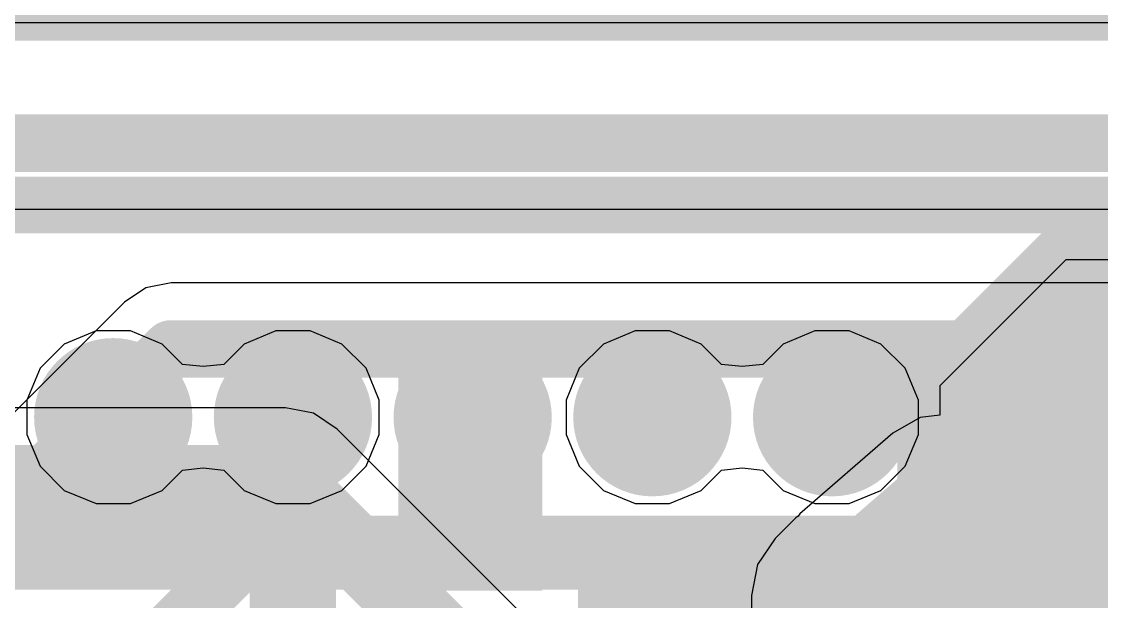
# Model space of a CAD drawing. Header units: inches. Extents: x -22 to 5433, y -13 to 5447.
# Drawn here: x 19.114 to 22.93, y 3.286 to 5.334 of the extents above; entities that cross this region are included whole.
import ezdxf

# ---------------------------------------------------------------- set-up
doc = ezdxf.new("R2010")
doc.units = ezdxf.units.IN
for name, color, linetype in [('Bottom Layer', 5, 'Continuous'), ('Bottom Overlay', 54, 'Continuous'), ('Bottom Paste', 16, 'Continuous'), ('Bottom Solder', 6, 'Continuous'), ('Ground', 16, 'Continuous'), ('Top Layer', 1, 'Continuous'), ('Top Overlay', 2, 'Continuous'), ('Top Paste', 8, 'Continuous'), ('Top Solder', 216, 'Continuous')]:
    doc.layers.add(name, color=color, linetype=linetype)

msp = doc.modelspace()

# ---------------------------------------------------------------- hatches: boundary and pattern name
at = {"layer": 'Bottom Layer'}
msp.add_hatch(color=5, dxfattribs=at).paths.add_polyline_path([(23.6291, 4.3654), (22.8671, 4.3654), (22.4861, 3.9844), (22.4861, 3.2224), (22.8671, 2.8414), (23.6291, 2.8414), (24.0101, 3.2224), (24.0101, 3.9844)])
at = {"layer": 'Bottom Paste'}
msp.add_hatch(color=16, dxfattribs=at).paths.add_polyline_path([(23.6291, 4.3654), (22.8671, 4.3654), (22.4861, 3.9844), (22.4861, 3.2224), (22.8671, 2.8414), (23.6291, 2.8414), (24.0101, 3.2224), (24.0101, 3.9844)])
at = {"layer": 'Bottom Solder'}
msp.add_hatch(color=6, dxfattribs=at).paths.add_polyline_path([(23.6799, 4.467), (22.8163, 4.467), (22.3845, 4.0352), (22.3845, 3.1716), (22.8163, 2.7398), (23.6799, 2.7398), (24.1117, 3.1716), (24.1117, 4.0352)])
at = {"layer": 'Top Layer'}
for points in [[(20.4459, 3.3245), (20.9539, 3.3245), (20.9539, 4.1373), (20.4459, 4.1373)], [(22.3509, 3.3096), (23.4685, 3.3096), (23.4685, 4.1373), (22.3509, 4.1373)], [(16.0009, 3.3274), (21.469, 3.3274), (21.469, 3.589), (16.0009, 3.589)], [(21.0809, 2.7762), (22.9097, 2.7762), (22.9097, 3.589), (21.0809, 3.589)]]:
    msp.add_hatch(color=1, dxfattribs=at).paths.add_polyline_path(points)
h = msp.add_hatch(color=1, dxfattribs=at)
edge = h.paths.add_edge_path()
edge.add_arc((19.4381, 3.9367), 0.178, 0, 360)
h = msp.add_hatch(color=1, dxfattribs=at)
edge = h.paths.add_edge_path()
edge.add_arc((20.0731, 3.9367), 0.178, 0, 360)
h = msp.add_hatch(color=1, dxfattribs=at)
edge = h.paths.add_edge_path()
edge.add_arc((20.7081, 3.9367), 0.178, 0, 360)
h = msp.add_hatch(color=1, dxfattribs=at)
edge = h.paths.add_edge_path()
edge.add_arc((21.3431, 3.9367), 0.178, 0, 360)
h = msp.add_hatch(color=1, dxfattribs=at)
edge = h.paths.add_edge_path()
edge.add_arc((21.9781, 3.9367), 0.178, 0, 360)
h = msp.add_hatch(color=1, dxfattribs=at)
edge = h.paths.add_edge_path()
edge.add_arc((22.6131, 3.9367), 0.178, 0, 360)
at = {"layer": 'Top Paste'}
h = msp.add_hatch(color=8, dxfattribs=at)
edge = h.paths.add_edge_path()
edge.add_arc((19.4381, 3.9367), 0.178, 0, 360)
h = msp.add_hatch(color=8, dxfattribs=at)
edge = h.paths.add_edge_path()
edge.add_arc((20.0731, 3.9367), 0.178, 0, 360)
h = msp.add_hatch(color=8, dxfattribs=at)
edge = h.paths.add_edge_path()
edge.add_arc((20.7081, 3.9367), 0.178, 0, 360)
h = msp.add_hatch(color=8, dxfattribs=at)
edge = h.paths.add_edge_path()
edge.add_arc((21.3431, 3.9367), 0.178, 0, 360)
h = msp.add_hatch(color=8, dxfattribs=at)
edge = h.paths.add_edge_path()
edge.add_arc((21.9781, 3.9367), 0.178, 0, 360)
h = msp.add_hatch(color=8, dxfattribs=at)
edge = h.paths.add_edge_path()
edge.add_arc((22.6131, 3.9367), 0.178, 0, 360)
at = {"layer": 'Top Solder'}
h = msp.add_hatch(color=216, dxfattribs=at)
edge = h.paths.add_edge_path()
edge.add_arc((19.4381, 3.9367), 0.2796, 0, 360)
h = msp.add_hatch(color=216, dxfattribs=at)
edge = h.paths.add_edge_path()
edge.add_arc((20.0731, 3.9367), 0.2796, 0, 360)
h = msp.add_hatch(color=216, dxfattribs=at)
edge = h.paths.add_edge_path()
edge.add_arc((20.7081, 3.9367), 0.2796, 0, 360)
h = msp.add_hatch(color=216, dxfattribs=at)
edge = h.paths.add_edge_path()
edge.add_arc((21.3431, 3.9367), 0.2796, 0, 360)
h = msp.add_hatch(color=216, dxfattribs=at)
edge = h.paths.add_edge_path()
edge.add_arc((21.9781, 3.9367), 0.2796, 0, 360)
h = msp.add_hatch(color=216, dxfattribs=at)
edge = h.paths.add_edge_path()
edge.add_arc((22.6131, 3.9367), 0.2796, 0, 360)

# ---------------------------------------------------------------- linework, layer by layer
at = {"layer": 'Bottom Layer'}
for p, q in [((6.0711, 5.3309), (30.8611, 5.3309)), ((16.6051, 5.3309), (24.8232, 5.3309)), ((22.8036, 4.4924), (22.3591, 4.0479)), ((23.6926, 4.4924), (22.8036, 4.4924)), ((22.3591, 4.0479), (22.3591, 3.9441)), ((20.0468, 3.9702), (17.7871, 3.9702)), ((20.1459, 3.9505), (20.0468, 3.9702)), ((20.2299, 3.8944), (20.1459, 3.9505)), ((22.2892, 3.9353), (22.1926, 3.8802)), ((22.3591, 3.9441), (22.2892, 3.9353)), ((20.8912, 3.2331), (20.2299, 3.8944)), ((22.1926, 3.8802), (21.8645, 3.5956)), ((22.1926, 3.8802), (22.1926, 3.8802)), ((21.8583, 3.5875), (21.8498, 3.5818)), ((21.8645, 3.5956), (21.8583, 3.5875)), ((21.8498, 3.5818), (21.7767, 3.5087)), ((21.7767, 3.5087), (21.7149, 3.4163)), ((21.7149, 3.4163), (21.6932, 3.3073)), ((21.6932, 3.3073), (21.6932, 3.3073)), ((21.6932, 3.3073), (21.6932, 2.6682))]:
    msp.add_line(p, q, dxfattribs=at)
for points in [[(16.8981, 3.7113, 0.254, 0.254, 0), (20.0468, 3.7113, 0.254, 0.254, 0)], [(20.0468, 3.7113, 0.254, 0.254, 0), (20.7081, 3.0499, 0.254, 0.254, 0)], [(22.0512, 3.3804, 0.3048, 0.3048, 0), (22.3793, 3.665, 0.3048, 0.3048, 0)], [(22.3793, 3.665, 0.3048, 0.3048, 0), (23.2481, 3.6034, 0.3048, 0.3048, 0)], [(21.9781, 3.3073, 0.3048, 0.3048, 0), (22.0512, 3.3804, 0.3048, 0.3048, 0)], [(21.9781, 2.3492, 0.3048, 0.3048, 0), (21.9781, 3.3073, 0.3048, 0.3048, 0)]]:
    msp.add_lwpolyline(points, format="xyseb", dxfattribs=at)
for points in [[(19.9833, 3.7113, 0.127, 0.127, 1), (20.1103, 3.7113, 0.127, 0.127, 1)], [(19.9833, 3.7113, 0.127, 0.127, 1), (20.1103, 3.7113, 0.127, 0.127, 1)], [(22.3031, 3.665, 0.1524, 0.1524, 1), (22.4555, 3.665, 0.1524, 0.1524, 1)], [(22.3031, 3.665, 0.1524, 0.1524, 1), (22.4555, 3.665, 0.1524, 0.1524, 1)], [(21.975, 3.3804, 0.1524, 0.1524, 1), (22.1274, 3.3804, 0.1524, 0.1524, 1)], [(21.975, 3.3804, 0.1524, 0.1524, 1), (22.1274, 3.3804, 0.1524, 0.1524, 1)], [(21.9019, 3.3073, 0.1524, 0.1524, 1), (22.0543, 3.3073, 0.1524, 0.1524, 1)], [(21.9019, 3.3073, 0.1524, 0.1524, 1), (22.0543, 3.3073, 0.1524, 0.1524, 1)]]:
    msp.add_lwpolyline(points, format="xyseb", close=True, dxfattribs=at)
at = {"layer": 'Bottom Overlay'}
for points in [[(4.9576, 5.3309, 0.127, 0.127, 0), (31.9576, 5.3309, 0.127, 0.127, 0)], [(22.3083, 4.0352, 0.2, 0.2, 0), (22.8163, 4.5432, 0.2, 0.2, 0)], [(22.8163, 4.5432, 0.2, 0.2, 0), (23.6799, 4.5432, 0.2, 0.2, 0)], [(22.3083, 3.1716, 0.2, 0.2, 0), (22.3083, 4.0352, 0.2, 0.2, 0)]]:
    msp.add_lwpolyline(points, format="xyseb", dxfattribs=at)
for points in [[(22.7663, 4.5432, 0.1, 0.1, 1), (22.8663, 4.5432, 0.1, 0.1, 1)], [(22.7663, 4.5432, 0.1, 0.1, 1), (22.8663, 4.5432, 0.1, 0.1, 1)], [(22.2583, 4.0352, 0.1, 0.1, 1), (22.3583, 4.0352, 0.1, 0.1, 1)], [(22.2583, 4.0352, 0.1, 0.1, 1), (22.3583, 4.0352, 0.1, 0.1, 1)]]:
    msp.add_lwpolyline(points, format="xyseb", close=True, dxfattribs=at)
at = {"layer": 'Ground'}
for p, q in [((13.1345, 4.672), (27.4588, 4.672)), ((19.5531, 4.3934), (19.4775, 4.3429)), ((19.6423, 4.4111), (19.5531, 4.3934)), ((27.4588, 4.4111), (19.6423, 4.4111)), ((19.4775, 4.3429), (18.6045, 3.4698))]:
    msp.add_line(p, q, dxfattribs=at)
for points in [[(13.038, 4.905, 0.2032, 0.2032, 0), (27.8245, 4.905, 0.2032, 0.2032, 0)], [(18.7693, 3.305, 0.2032, 0.2032, 0), (19.6423, 4.178, 0.2032, 0.2032, 0)], [(19.6423, 4.178, 0.2032, 0.2032, 0), (27.8245, 4.178, 0.2032, 0.2032, 0)], [(19.4381, 2.9786, 0.2032, 0.2032, 0), (19.9105, 3.451, 0.2032, 0.2032, 0)], [(19.9105, 3.451, 0.2032, 0.2032, 0), (27.8245, 3.451, 0.2032, 0.2032, 0)]]:
    msp.add_lwpolyline(points, format="xyseb", dxfattribs=at)
for points in [[(19.5915, 4.178, 0.1016, 0.1016, 1), (19.6931, 4.178, 0.1016, 0.1016, 1)], [(19.5915, 4.178, 0.1016, 0.1016, 1), (19.6931, 4.178, 0.1016, 0.1016, 1)], [(19.8597, 3.451, 0.1016, 0.1016, 1), (19.9613, 3.451, 0.1016, 0.1016, 1)], [(19.8597, 3.451, 0.1016, 0.1016, 1), (19.9613, 3.451, 0.1016, 0.1016, 1)]]:
    msp.add_lwpolyline(points, format="xyseb", close=True, dxfattribs=at)
at = {"layer": 'Top Layer'}
for p, q in [((19.3774, 4.2417), (19.2653, 4.1953)), ((19.4988, 4.2417), (19.3774, 4.2417)), ((19.6109, 4.1953), (19.4988, 4.2417)), ((20.0124, 4.2417), (19.9003, 4.1953)), ((20.1338, 4.2417), (20.0124, 4.2417)), ((20.2459, 4.1953), (20.1338, 4.2417)), ((21.2824, 4.2417), (21.1703, 4.1953)), ((21.4038, 4.2417), (21.2824, 4.2417)), ((21.5159, 4.1953), (21.4038, 4.2417)), ((21.9174, 4.2417), (21.8053, 4.1953)), ((22.0388, 4.2417), (21.9174, 4.2417)), ((22.1509, 4.1953), (22.0388, 4.2417)), ((19.2653, 4.1953), (19.1795, 4.1095)), ((19.6828, 4.1234), (19.6109, 4.1953)), ((19.9003, 4.1953), (19.8284, 4.1234)), ((20.3317, 4.1095), (20.2459, 4.1953)), ((21.1703, 4.1953), (21.0845, 4.1095)), ((21.5878, 4.1234), (21.5159, 4.1953)), ((21.8053, 4.1953), (21.7334, 4.1234)), ((22.2367, 4.1095), (22.1509, 4.1953)), ((19.7556, 4.1157), (19.6828, 4.1234)), ((19.8284, 4.1234), (19.7556, 4.1157)), ((21.6606, 4.1157), (21.5878, 4.1234)), ((21.7334, 4.1234), (21.6606, 4.1157)), ((19.1795, 4.1095), (19.1331, 3.9974)), ((20.3781, 3.9974), (20.3317, 4.1095)), ((21.0845, 4.1095), (21.0381, 3.9974)), ((22.2831, 3.9974), (22.2367, 4.1095)), ((19.1331, 3.9974), (19.1331, 3.8761)), ((20.3781, 3.8761), (20.3781, 3.9974)), ((21.0381, 3.9974), (21.0381, 3.8761)), ((22.2831, 3.8761), (22.2831, 3.9974)), ((19.1331, 3.8761), (19.1795, 3.764)), ((20.3317, 3.764), (20.3781, 3.8761)), ((21.0381, 3.8761), (21.0845, 3.764)), ((22.2367, 3.764), (22.2831, 3.8761)), ((19.1795, 3.764), (19.2653, 3.6782)), ((19.6109, 3.6782), (19.6828, 3.7501)), ((19.6828, 3.7501), (19.7556, 3.7578)), ((19.7556, 3.7578), (19.8284, 3.7501)), ((19.8284, 3.7501), (19.9003, 3.6782)), ((20.2459, 3.6782), (20.3317, 3.764)), ((21.0845, 3.764), (21.1703, 3.6782)), ((21.5159, 3.6782), (21.5878, 3.7501)), ((21.5878, 3.7501), (21.6606, 3.7578)), ((21.6606, 3.7578), (21.7334, 3.7501)), ((21.7334, 3.7501), (21.8053, 3.6782)), ((22.1509, 3.6782), (22.2367, 3.764)), ((19.2653, 3.6782), (19.3774, 3.6317)), ((19.4988, 3.6317), (19.6109, 3.6782)), ((19.9003, 3.6782), (20.0124, 3.6317)), ((20.1338, 3.6317), (20.2459, 3.6782)), ((21.1703, 3.6782), (21.2824, 3.6317)), ((21.4038, 3.6317), (21.5159, 3.6782)), ((21.8053, 3.6782), (21.9174, 3.6317)), ((22.0388, 3.6317), (22.1509, 3.6782)), ((19.3774, 3.6317), (19.4988, 3.6317)), ((20.0124, 3.6317), (20.1338, 3.6317)), ((21.2824, 3.6317), (21.4038, 3.6317)), ((21.9174, 3.6317), (22.0388, 3.6317))]:
    msp.add_line(p, q, dxfattribs=at)
msp.add_lwpolyline([(20.0731, 2.9767, 0.3048, 0.3048, 0), (20.0731, 3.4427, 0.3048, 0.3048, 0)], format="xyseb", dxfattribs=at)
msp.add_lwpolyline([(19.9969, 3.4427, 0.1524, 0.1524, 1), (20.1493, 3.4427, 0.1524, 0.1524, 1)], format="xyseb", close=True, dxfattribs=at)
at = {"layer": 'Top Overlay'}
msp.add_lwpolyline([(3.4256, 4.6867, 0.2, 0.2, 0), (27.1956, 4.6867, 0.2, 0.2, 0)], format="xyseb", dxfattribs=at)

doc.saveas('drawing.dxf')
